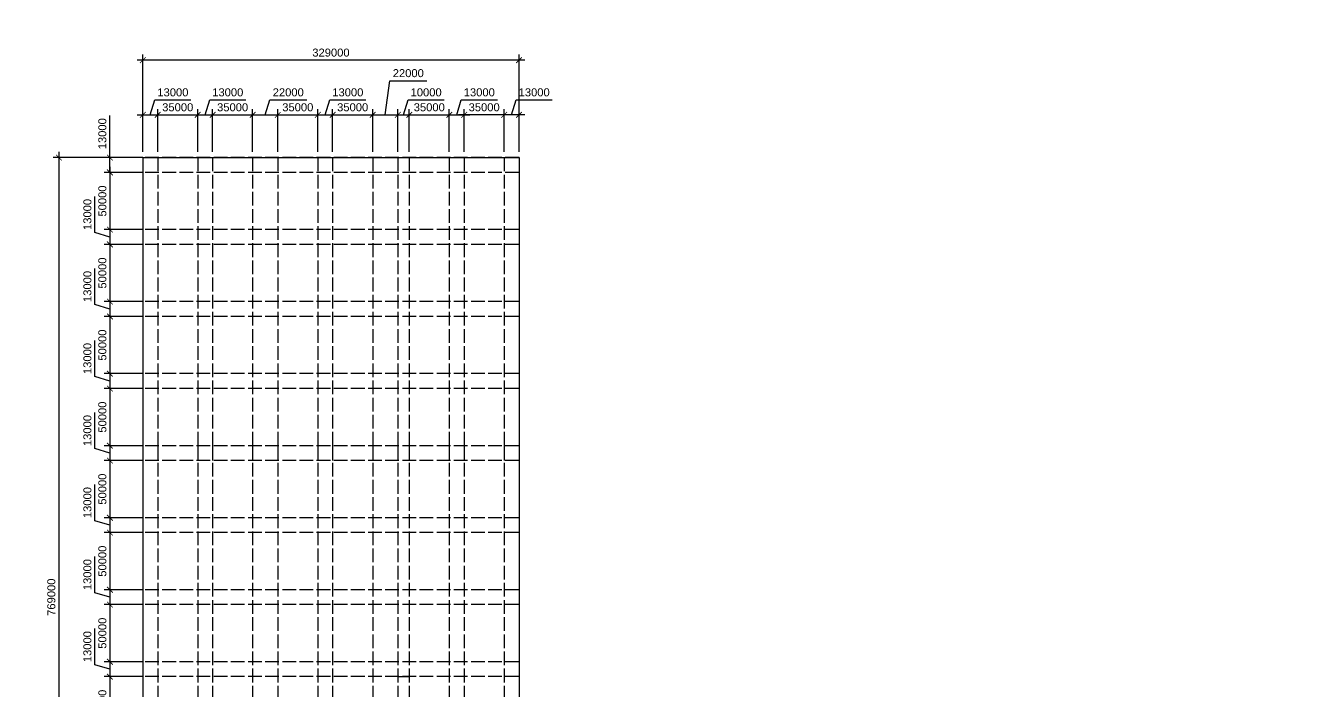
# Model space of a CAD drawing. Header units: millimetres. Extents: x -14568604 to 2614826, y -15966657 to 4339860.
# Drawn here: x -12661522 to -11545496, y 1071884 to 1654322 of the extents above; entities that cross this region are included whole.
import ezdxf

# ---------------------------------------------------------------- set-up
doc = ezdxf.new("R2010")
doc.units = ezdxf.units.MM
doc.linetypes.add('ACAD_ISO02W100', pattern=[15, 12, -3])
doc.layers.add('kóty', color=150, linetype='Continuous')
doc.layers.add('základní mřížka', color=50, linetype='ACAD_ISO02W100')
doc.layers.add('master plan', color=7, linetype='Continuous', lineweight=30)
doc.layers.add('vodní plocha', color=130, linetype='Continuous', lineweight=30)
doc.styles.get("Standard").update_dxf_attribs({"font": 'arial.ttf'})
doc.dimstyles.new('k', dxfattribs={"dimtxt": 7000, "dimasz": 5000, "dimexe": 5000, "dimexo": 5000, "dimgap": 3000, "dimtad": 1, "dimtxsty": 'Standard', "dimblk": 'ARCHTICK', "dimcen": 2.5, "dimdle": 5000, "dimadec": 0, "dimazin": 0, "dimtfac": 1, "dimtmove": 0, "dimatfit": 3, "dimldrblk": 'ARCHTICK', "dimfxl": 1, "dimarcsym": 0})

# ---------------------------------------------------------------- blocks, each defined once
blk = doc.blocks.new('_ArchTick')
at = {"color": 0, "linetype": 'ByBlock', "const_width": 0.15}
blk.add_lwpolyline([(-0.5, -0.5), (0.5, 0.5)], dxfattribs=at)
blk = doc.blocks.new('*D36')
at = {"layer": 'Defpoints', "color": 0, "ltscale": 1000, "transparency": 16777216}
for p in [(-12558878, 1624027), (-12558878, 1538842), (-12229878, 1538842)]:
    blk.add_point(p, dxfattribs=at)
at = {"layer": 'kóty', "color": 0, "lineweight": -2, "ltscale": 1000, "transparency": 16777216}
for p, q in [((-12224878, 1624027), (-12563878, 1624027)), ((-12558878, 1543842), (-12558878, 1629027)), ((-12229878, 1543842), (-12229878, 1629027))]:
    blk.add_line(p, q, dxfattribs=at)
at = {"layer": 'kóty', "color": 0, "lineweight": -2, "ltscale": 1000, "transparency": 16777216, "xscale": 5000, "yscale": 5000, "zscale": 5000, "rotation": 180}
blk.add_blockref('_ArchTick', (-12558878, 1624027), dxfattribs=at)
at = {"layer": 'kóty', "color": 0, "lineweight": -2, "ltscale": 1000, "transparency": 16777216, "xscale": 5000, "yscale": 5000, "zscale": 5000}
blk.add_blockref('_ArchTick', (-12229878, 1624027), dxfattribs=at)
at = {"layer": 'kóty', "color": 0, "ltscale": 1000, "transparency": 16777216, "insert": (-12394378, 1630603), "char_height": 7000, "attachment_point": 5}
blk.add_mtext('329000', dxfattribs=at)
blk = doc.blocks.new('*D37')
at = {"layer": 'Defpoints', "color": 0, "ltscale": 1000, "transparency": 16777216}
for p in [(-12558878, 1538842), (-12632347, 769842), (-12558878, 769842)]:
    blk.add_point(p, dxfattribs=at)
at = {"layer": 'kóty', "color": 0, "lineweight": -2, "ltscale": 1000, "transparency": 16777216}
for p, q in [((-12632347, 1543842), (-12632347, 764842)), ((-12563878, 1538842), (-12637347, 1538842)), ((-12563878, 769842), (-12637347, 769842))]:
    blk.add_line(p, q, dxfattribs=at)
at = {"layer": 'kóty', "color": 0, "lineweight": -2, "ltscale": 1000, "transparency": 16777216, "xscale": 5000, "yscale": 5000, "zscale": 5000}
for p, rotation in [((-12632347, 1538842), 90), ((-12632347, 769842), 270)]:
    blk.add_blockref('_ArchTick', p, dxfattribs=dict(at, rotation=rotation))
at = {"layer": 'kóty', "color": 0, "ltscale": 1000, "transparency": 16777216, "insert": (-12638921, 1154342), "char_height": 7000, "attachment_point": 5, "rotation": 90}
blk.add_mtext('769000', dxfattribs=at)
blk = doc.blocks.new('*D38')
at = {"layer": 'Defpoints', "color": 0, "ltscale": 1000, "transparency": 16777216}
for p in [(-12545878, 1576199), (-12558878, 1538842), (-12545878, 1538842)]:
    blk.add_point(p, dxfattribs=at)
at = {"layer": 'kóty', "color": 0, "lineweight": -2, "ltscale": 1000, "transparency": 16777216}
for p, q in [((-12552378, 1576199), (-12548455, 1589276)), ((-12548455, 1589276), (-12516795, 1589276)), ((-12563878, 1576199), (-12540878, 1576199)), ((-12558878, 1543842), (-12558878, 1581199)), ((-12545878, 1543842), (-12545878, 1581199))]:
    blk.add_line(p, q, dxfattribs=at)
at = {"layer": 'kóty', "color": 0, "lineweight": -2, "ltscale": 1000, "transparency": 16777216, "xscale": 5000, "yscale": 5000, "zscale": 5000, "rotation": 180}
blk.add_blockref('_ArchTick', (-12558878, 1576199), dxfattribs=at)
at = {"layer": 'kóty', "color": 0, "lineweight": -2, "ltscale": 1000, "transparency": 16777216, "xscale": 5000, "yscale": 5000, "zscale": 5000}
blk.add_blockref('_ArchTick', (-12545878, 1576199), dxfattribs=at)
at = {"layer": 'kóty', "color": 0, "ltscale": 1000, "transparency": 16777216, "insert": (-12532625, 1595852), "char_height": 7000, "attachment_point": 5}
blk.add_mtext('13000', dxfattribs=at)
blk = doc.blocks.new('*D39')
at = {"layer": 'Defpoints', "color": 0, "ltscale": 1000, "transparency": 16777216}
for p in [(-12510878, 1576199), (-12545878, 1538842), (-12510878, 1538842)]:
    blk.add_point(p, dxfattribs=at)
at = {"layer": 'kóty', "color": 0, "lineweight": -2, "ltscale": 1000, "transparency": 16777216}
for p, q in [((-12550878, 1576199), (-12505878, 1576199)), ((-12545878, 1543842), (-12545878, 1581199)), ((-12510878, 1543842), (-12510878, 1581199))]:
    blk.add_line(p, q, dxfattribs=at)
at = {"layer": 'kóty', "color": 0, "lineweight": -2, "ltscale": 1000, "transparency": 16777216, "xscale": 5000, "yscale": 5000, "zscale": 5000, "rotation": 180}
blk.add_blockref('_ArchTick', (-12545878, 1576199), dxfattribs=at)
at = {"layer": 'kóty', "color": 0, "lineweight": -2, "ltscale": 1000, "transparency": 16777216, "xscale": 5000, "yscale": 5000, "zscale": 5000}
blk.add_blockref('_ArchTick', (-12510878, 1576199), dxfattribs=at)
at = {"layer": 'kóty', "color": 0, "ltscale": 1000, "transparency": 16777216, "insert": (-12528378, 1582776), "char_height": 7000, "attachment_point": 5}
blk.add_mtext('35000', dxfattribs=at)
blk = doc.blocks.new('*D40')
at = {"layer": 'Defpoints', "color": 0, "ltscale": 1000, "transparency": 16777216}
for p in [(-12497878, 1576199), (-12510878, 1538842), (-12497878, 1538842)]:
    blk.add_point(p, dxfattribs=at)
at = {"layer": 'kóty', "color": 0, "lineweight": -2, "ltscale": 1000, "transparency": 16777216}
for p, q in [((-12504378, 1576199), (-12500455, 1589276)), ((-12500455, 1589276), (-12468795, 1589276)), ((-12515878, 1576199), (-12492878, 1576199)), ((-12510878, 1543842), (-12510878, 1581199)), ((-12497878, 1543842), (-12497878, 1581199))]:
    blk.add_line(p, q, dxfattribs=at)
at = {"layer": 'kóty', "color": 0, "lineweight": -2, "ltscale": 1000, "transparency": 16777216, "xscale": 5000, "yscale": 5000, "zscale": 5000, "rotation": 180}
blk.add_blockref('_ArchTick', (-12510878, 1576199), dxfattribs=at)
at = {"layer": 'kóty', "color": 0, "lineweight": -2, "ltscale": 1000, "transparency": 16777216, "xscale": 5000, "yscale": 5000, "zscale": 5000}
blk.add_blockref('_ArchTick', (-12497878, 1576199), dxfattribs=at)
at = {"layer": 'kóty', "color": 0, "ltscale": 1000, "transparency": 16777216, "insert": (-12484625, 1595852), "char_height": 7000, "attachment_point": 5}
blk.add_mtext('13000', dxfattribs=at)
blk = doc.blocks.new('*D41')
at = {"layer": 'Defpoints', "color": 0, "ltscale": 1000, "transparency": 16777216}
for p in [(-12462878, 1576199), (-12497878, 1538842), (-12462878, 1538842)]:
    blk.add_point(p, dxfattribs=at)
at = {"layer": 'kóty', "color": 0, "lineweight": -2, "ltscale": 1000, "transparency": 16777216}
for p, q in [((-12502878, 1576199), (-12457878, 1576199)), ((-12497878, 1543842), (-12497878, 1581199)), ((-12462878, 1543842), (-12462878, 1581199))]:
    blk.add_line(p, q, dxfattribs=at)
at = {"layer": 'kóty', "color": 0, "lineweight": -2, "ltscale": 1000, "transparency": 16777216, "xscale": 5000, "yscale": 5000, "zscale": 5000, "rotation": 180}
blk.add_blockref('_ArchTick', (-12497878, 1576199), dxfattribs=at)
at = {"layer": 'kóty', "color": 0, "lineweight": -2, "ltscale": 1000, "transparency": 16777216, "xscale": 5000, "yscale": 5000, "zscale": 5000}
blk.add_blockref('_ArchTick', (-12462878, 1576199), dxfattribs=at)
at = {"layer": 'kóty', "color": 0, "ltscale": 1000, "transparency": 16777216, "insert": (-12480378, 1582776), "char_height": 7000, "attachment_point": 5}
blk.add_mtext('35000', dxfattribs=at)
blk = doc.blocks.new('*D42')
at = {"layer": 'Defpoints', "color": 0, "ltscale": 1000, "transparency": 16777216}
for p in [(-12440878, 1576199), (-12462878, 1538842), (-12440878, 1538842)]:
    blk.add_point(p, dxfattribs=at)
at = {"layer": 'kóty', "color": 0, "lineweight": -2, "ltscale": 1000, "transparency": 16777216}
for p, q in [((-12451878, 1576199), (-12447956, 1589273)), ((-12447956, 1589273), (-12415517, 1589273)), ((-12467878, 1576199), (-12435878, 1576199)), ((-12462878, 1543842), (-12462878, 1581199)), ((-12440878, 1543842), (-12440878, 1581199))]:
    blk.add_line(p, q, dxfattribs=at)
at = {"layer": 'kóty', "color": 0, "lineweight": -2, "ltscale": 1000, "transparency": 16777216, "xscale": 5000, "yscale": 5000, "zscale": 5000, "rotation": 180}
blk.add_blockref('_ArchTick', (-12462878, 1576199), dxfattribs=at)
at = {"layer": 'kóty', "color": 0, "lineweight": -2, "ltscale": 1000, "transparency": 16777216, "xscale": 5000, "yscale": 5000, "zscale": 5000}
blk.add_blockref('_ArchTick', (-12440878, 1576199), dxfattribs=at)
at = {"layer": 'kóty', "color": 0, "ltscale": 1000, "transparency": 16777216, "insert": (-12431737, 1595847), "char_height": 7000, "attachment_point": 5}
blk.add_mtext('22000', dxfattribs=at)
blk = doc.blocks.new('*D43')
at = {"layer": 'Defpoints', "color": 0, "ltscale": 1000, "transparency": 16777216}
for p in [(-12405878, 1576199), (-12440878, 1538842), (-12405878, 1538842)]:
    blk.add_point(p, dxfattribs=at)
at = {"layer": 'kóty', "color": 0, "lineweight": -2, "ltscale": 1000, "transparency": 16777216}
for p, q in [((-12445878, 1576199), (-12400878, 1576199)), ((-12440878, 1543842), (-12440878, 1581199)), ((-12405878, 1543842), (-12405878, 1581199))]:
    blk.add_line(p, q, dxfattribs=at)
at = {"layer": 'kóty', "color": 0, "lineweight": -2, "ltscale": 1000, "transparency": 16777216, "xscale": 5000, "yscale": 5000, "zscale": 5000, "rotation": 180}
blk.add_blockref('_ArchTick', (-12440878, 1576199), dxfattribs=at)
at = {"layer": 'kóty', "color": 0, "lineweight": -2, "ltscale": 1000, "transparency": 16777216, "xscale": 5000, "yscale": 5000, "zscale": 5000}
blk.add_blockref('_ArchTick', (-12405878, 1576199), dxfattribs=at)
at = {"layer": 'kóty', "color": 0, "ltscale": 1000, "transparency": 16777216, "insert": (-12423378, 1582776), "char_height": 7000, "attachment_point": 5}
blk.add_mtext('35000', dxfattribs=at)
blk = doc.blocks.new('*D44')
at = {"layer": 'Defpoints', "color": 0, "ltscale": 1000, "transparency": 16777216}
for p in [(-12392878, 1576199), (-12405878, 1538842), (-12392878, 1538842)]:
    blk.add_point(p, dxfattribs=at)
at = {"layer": 'kóty', "color": 0, "lineweight": -2, "ltscale": 1000, "transparency": 16777216}
for p, q in [((-12399378, 1576199), (-12395455, 1589276)), ((-12395455, 1589276), (-12363795, 1589276)), ((-12410878, 1576199), (-12387878, 1576199)), ((-12405878, 1543842), (-12405878, 1581199)), ((-12392878, 1543842), (-12392878, 1581199))]:
    blk.add_line(p, q, dxfattribs=at)
at = {"layer": 'kóty', "color": 0, "lineweight": -2, "ltscale": 1000, "transparency": 16777216, "xscale": 5000, "yscale": 5000, "zscale": 5000, "rotation": 180}
blk.add_blockref('_ArchTick', (-12405878, 1576199), dxfattribs=at)
at = {"layer": 'kóty', "color": 0, "lineweight": -2, "ltscale": 1000, "transparency": 16777216, "xscale": 5000, "yscale": 5000, "zscale": 5000}
blk.add_blockref('_ArchTick', (-12392878, 1576199), dxfattribs=at)
at = {"layer": 'kóty', "color": 0, "ltscale": 1000, "transparency": 16777216, "insert": (-12379625, 1595852), "char_height": 7000, "attachment_point": 5}
blk.add_mtext('13000', dxfattribs=at)
blk = doc.blocks.new('*D45')
at = {"layer": 'Defpoints', "color": 0, "ltscale": 1000, "transparency": 16777216}
for p in [(-12357878, 1576199), (-12392878, 1538842), (-12357878, 1538842)]:
    blk.add_point(p, dxfattribs=at)
at = {"layer": 'kóty', "color": 0, "lineweight": -2, "ltscale": 1000, "transparency": 16777216}
for p, q in [((-12397878, 1576199), (-12352878, 1576199)), ((-12392878, 1543842), (-12392878, 1581199)), ((-12357878, 1543842), (-12357878, 1581199))]:
    blk.add_line(p, q, dxfattribs=at)
at = {"layer": 'kóty', "color": 0, "lineweight": -2, "ltscale": 1000, "transparency": 16777216, "xscale": 5000, "yscale": 5000, "zscale": 5000, "rotation": 180}
blk.add_blockref('_ArchTick', (-12392878, 1576199), dxfattribs=at)
at = {"layer": 'kóty', "color": 0, "lineweight": -2, "ltscale": 1000, "transparency": 16777216, "xscale": 5000, "yscale": 5000, "zscale": 5000}
blk.add_blockref('_ArchTick', (-12357878, 1576199), dxfattribs=at)
at = {"layer": 'kóty', "color": 0, "ltscale": 1000, "transparency": 16777216, "insert": (-12375378, 1582776), "char_height": 7000, "attachment_point": 5}
blk.add_mtext('35000', dxfattribs=at)
blk = doc.blocks.new('*D46')
at = {"layer": 'Defpoints', "color": 0, "ltscale": 1000, "transparency": 16777216}
for p in [(-12335878, 1576199), (-12357878, 1538842), (-12335878, 1538842)]:
    blk.add_point(p, dxfattribs=at)
at = {"layer": 'kóty', "color": 0, "lineweight": -2, "ltscale": 1000, "transparency": 16777216}
for p, q in [((-12346878, 1576199), (-12342956, 1606052)), ((-12342956, 1606052), (-12310517, 1606052)), ((-12362878, 1576199), (-12330878, 1576199)), ((-12357878, 1543842), (-12357878, 1581199)), ((-12335878, 1543842), (-12335878, 1581199))]:
    blk.add_line(p, q, dxfattribs=at)
at = {"layer": 'kóty', "color": 0, "lineweight": -2, "ltscale": 1000, "transparency": 16777216, "xscale": 5000, "yscale": 5000, "zscale": 5000, "rotation": 180}
blk.add_blockref('_ArchTick', (-12357878, 1576199), dxfattribs=at)
at = {"layer": 'kóty', "color": 0, "lineweight": -2, "ltscale": 1000, "transparency": 16777216, "xscale": 5000, "yscale": 5000, "zscale": 5000}
blk.add_blockref('_ArchTick', (-12335878, 1576199), dxfattribs=at)
at = {"layer": 'kóty', "color": 0, "ltscale": 1000, "transparency": 16777216, "insert": (-12326737, 1612626), "char_height": 7000, "attachment_point": 5}
blk.add_mtext('22000', dxfattribs=at)
blk = doc.blocks.new('*D47')
at = {"layer": 'Defpoints', "color": 0, "ltscale": 1000, "transparency": 16777216}
for p in [(-12325878, 1576199), (-12335878, 1538842), (-12325878, 1538842)]:
    blk.add_point(p, dxfattribs=at)
at = {"layer": 'kóty', "color": 0, "lineweight": -2, "ltscale": 1000, "transparency": 16777216}
for p, q in [((-12330878, 1576199), (-12326956, 1589273)), ((-12326956, 1589273), (-12295296, 1589273)), ((-12340878, 1576199), (-12320878, 1576199)), ((-12335878, 1543842), (-12335878, 1581199)), ((-12325878, 1543842), (-12325878, 1581199))]:
    blk.add_line(p, q, dxfattribs=at)
at = {"layer": 'kóty', "color": 0, "lineweight": -2, "ltscale": 1000, "transparency": 16777216, "xscale": 5000, "yscale": 5000, "zscale": 5000, "rotation": 180}
blk.add_blockref('_ArchTick', (-12335878, 1576199), dxfattribs=at)
at = {"layer": 'kóty', "color": 0, "lineweight": -2, "ltscale": 1000, "transparency": 16777216, "xscale": 5000, "yscale": 5000, "zscale": 5000}
blk.add_blockref('_ArchTick', (-12325878, 1576199), dxfattribs=at)
at = {"layer": 'kóty', "color": 0, "ltscale": 1000, "transparency": 16777216, "insert": (-12311126, 1595847), "char_height": 7000, "attachment_point": 5}
blk.add_mtext('10000', dxfattribs=at)
blk = doc.blocks.new('*D48')
at = {"layer": 'Defpoints', "color": 0, "ltscale": 1000, "transparency": 16777216}
for p in [(-12290878, 1576199), (-12325878, 1538842), (-12290878, 1538842)]:
    blk.add_point(p, dxfattribs=at)
at = {"layer": 'kóty', "color": 0, "lineweight": -2, "ltscale": 1000, "transparency": 16777216}
for p, q in [((-12330878, 1576199), (-12285878, 1576199)), ((-12325878, 1543842), (-12325878, 1581199)), ((-12290878, 1543842), (-12290878, 1581199))]:
    blk.add_line(p, q, dxfattribs=at)
at = {"layer": 'kóty', "color": 0, "lineweight": -2, "ltscale": 1000, "transparency": 16777216, "xscale": 5000, "yscale": 5000, "zscale": 5000, "rotation": 180}
blk.add_blockref('_ArchTick', (-12325878, 1576199), dxfattribs=at)
at = {"layer": 'kóty', "color": 0, "lineweight": -2, "ltscale": 1000, "transparency": 16777216, "xscale": 5000, "yscale": 5000, "zscale": 5000}
blk.add_blockref('_ArchTick', (-12290878, 1576199), dxfattribs=at)
at = {"layer": 'kóty', "color": 0, "ltscale": 1000, "transparency": 16777216, "insert": (-12308378, 1582776), "char_height": 7000, "attachment_point": 5}
blk.add_mtext('35000', dxfattribs=at)
blk = doc.blocks.new('*D49')
at = {"layer": 'Defpoints', "color": 0, "ltscale": 1000, "transparency": 16777216}
for p in [(-12277878, 1576199), (-12290878, 1538842), (-12277878, 1538842)]:
    blk.add_point(p, dxfattribs=at)
at = {"layer": 'kóty', "color": 0, "lineweight": -2, "ltscale": 1000, "transparency": 16777216}
for p, q in [((-12284378, 1576199), (-12280455, 1589276)), ((-12280455, 1589276), (-12248795, 1589276)), ((-12295878, 1576199), (-12272878, 1576199)), ((-12290878, 1543842), (-12290878, 1581199)), ((-12277878, 1543842), (-12277878, 1581199))]:
    blk.add_line(p, q, dxfattribs=at)
at = {"layer": 'kóty', "color": 0, "lineweight": -2, "ltscale": 1000, "transparency": 16777216, "xscale": 5000, "yscale": 5000, "zscale": 5000, "rotation": 180}
blk.add_blockref('_ArchTick', (-12290878, 1576199), dxfattribs=at)
at = {"layer": 'kóty', "color": 0, "lineweight": -2, "ltscale": 1000, "transparency": 16777216, "xscale": 5000, "yscale": 5000, "zscale": 5000}
blk.add_blockref('_ArchTick', (-12277878, 1576199), dxfattribs=at)
at = {"layer": 'kóty', "color": 0, "ltscale": 1000, "transparency": 16777216, "insert": (-12264625, 1595852), "char_height": 7000, "attachment_point": 5}
blk.add_mtext('13000', dxfattribs=at)
blk = doc.blocks.new('*D50')
at = {"layer": 'Defpoints', "color": 0, "ltscale": 1000, "transparency": 16777216}
for p in [(-12242878, 1576199), (-12242878, 1538842), (-12229878, 1538842)]:
    blk.add_point(p, dxfattribs=at)
at = {"layer": 'kóty', "color": 0, "lineweight": -2, "ltscale": 1000, "transparency": 16777216}
for p, q in [((-12236378, 1576199), (-12232455, 1589276)), ((-12232455, 1589276), (-12200795, 1589276)), ((-12224878, 1576199), (-12247878, 1576199)), ((-12242878, 1543842), (-12242878, 1581199)), ((-12229878, 1543842), (-12229878, 1581199))]:
    blk.add_line(p, q, dxfattribs=at)
at = {"layer": 'kóty', "color": 0, "lineweight": -2, "ltscale": 1000, "transparency": 16777216, "xscale": 5000, "yscale": 5000, "zscale": 5000, "rotation": 180}
blk.add_blockref('_ArchTick', (-12242878, 1576199), dxfattribs=at)
at = {"layer": 'kóty', "color": 0, "lineweight": -2, "ltscale": 1000, "transparency": 16777216, "xscale": 5000, "yscale": 5000, "zscale": 5000}
blk.add_blockref('_ArchTick', (-12229878, 1576199), dxfattribs=at)
at = {"layer": 'kóty', "color": 0, "ltscale": 1000, "transparency": 16777216, "insert": (-12216625, 1595852), "char_height": 7000, "attachment_point": 5}
blk.add_mtext('13000', dxfattribs=at)
blk = doc.blocks.new('*D51')
at = {"layer": 'Defpoints', "color": 0, "ltscale": 1000, "transparency": 16777216}
for p in [(-12277878, 1576199), (-12277878, 1538842), (-12242878, 1538842)]:
    blk.add_point(p, dxfattribs=at)
at = {"layer": 'kóty', "color": 0, "lineweight": -2, "ltscale": 1000, "transparency": 16777216}
for p, q in [((-12237878, 1576199), (-12282878, 1576199)), ((-12277878, 1543842), (-12277878, 1581199)), ((-12242878, 1543842), (-12242878, 1581199))]:
    blk.add_line(p, q, dxfattribs=at)
at = {"layer": 'kóty', "color": 0, "lineweight": -2, "ltscale": 1000, "transparency": 16777216, "xscale": 5000, "yscale": 5000, "zscale": 5000, "rotation": 180}
blk.add_blockref('_ArchTick', (-12277878, 1576199), dxfattribs=at)
at = {"layer": 'kóty', "color": 0, "lineweight": -2, "ltscale": 1000, "transparency": 16777216, "xscale": 5000, "yscale": 5000, "zscale": 5000}
blk.add_blockref('_ArchTick', (-12242878, 1576199), dxfattribs=at)
at = {"layer": 'kóty', "color": 0, "ltscale": 1000, "transparency": 16777216, "insert": (-12260378, 1582776), "char_height": 7000, "attachment_point": 5}
blk.add_mtext('35000', dxfattribs=at)
blk = doc.blocks.new('*D52')
at = {"layer": 'Defpoints', "color": 0, "ltscale": 1000, "transparency": 16777216}
for p in [(-12553878, 1538842), (-12587715, 1525842), (-12553878, 1525842)]:
    blk.add_point(p, dxfattribs=at)
at = {"layer": 'kóty', "color": 0, "lineweight": -2, "ltscale": 1000, "transparency": 16777216}
for p, q in [((-12587715, 1538842), (-12587715, 1575502)), ((-12587715, 1525842), (-12587715, 1543842)), ((-12558878, 1538842), (-12592715, 1538842)), ((-12558878, 1525842), (-12592715, 1525842))]:
    blk.add_line(p, q, dxfattribs=at)
at = {"layer": 'kóty', "color": 0, "lineweight": -2, "ltscale": 1000, "transparency": 16777216, "xscale": 5000, "yscale": 5000, "zscale": 5000}
for p, rotation in [((-12587715, 1538842), 90), ((-12587715, 1525842), 270)]:
    blk.add_blockref('_ArchTick', p, dxfattribs=dict(at, rotation=rotation))
at = {"layer": 'kóty', "color": 0, "ltscale": 1000, "transparency": 16777216, "insert": (-12594292, 1559672), "char_height": 7000, "attachment_point": 5, "rotation": 90}
blk.add_mtext('13000', dxfattribs=at)
blk = doc.blocks.new('*D53')
at = {"layer": 'Defpoints', "color": 0, "ltscale": 1000, "transparency": 16777216}
for p in [(-12553878, 1525842), (-12587715, 1475842), (-12553878, 1475842)]:
    blk.add_point(p, dxfattribs=at)
at = {"layer": 'kóty', "color": 0, "lineweight": -2, "ltscale": 1000, "transparency": 16777216}
for p, q in [((-12587715, 1530842), (-12587715, 1470842)), ((-12558878, 1525842), (-12592715, 1525842)), ((-12558878, 1475842), (-12592715, 1475842))]:
    blk.add_line(p, q, dxfattribs=at)
at = {"layer": 'kóty', "color": 0, "lineweight": -2, "ltscale": 1000, "transparency": 16777216, "xscale": 5000, "yscale": 5000, "zscale": 5000}
for p, rotation in [((-12587715, 1525842), 90), ((-12587715, 1475842), 270)]:
    blk.add_blockref('_ArchTick', p, dxfattribs=dict(at, rotation=rotation))
at = {"layer": 'kóty', "color": 0, "ltscale": 1000, "transparency": 16777216, "insert": (-12594289, 1500842), "char_height": 7000, "attachment_point": 5, "rotation": 90}
blk.add_mtext('50000', dxfattribs=at)
blk = doc.blocks.new('*D54')
at = {"layer": 'Defpoints', "color": 0, "ltscale": 1000, "transparency": 16777216}
for p in [(-12553878, 1475842), (-12587715, 1462842), (-12553878, 1462842)]:
    blk.add_point(p, dxfattribs=at)
at = {"layer": 'kóty', "color": 0, "lineweight": -2, "ltscale": 1000, "transparency": 16777216}
for p, q in [((-12600792, 1473265), (-12600792, 1504925)), ((-12587715, 1469342), (-12600792, 1473265)), ((-12558878, 1475842), (-12592715, 1475842)), ((-12587715, 1480842), (-12587715, 1457842)), ((-12558878, 1462842), (-12592715, 1462842))]:
    blk.add_line(p, q, dxfattribs=at)
at = {"layer": 'kóty', "color": 0, "lineweight": -2, "ltscale": 1000, "transparency": 16777216, "xscale": 5000, "yscale": 5000, "zscale": 5000}
for p, rotation in [((-12587715, 1475842), 90), ((-12587715, 1462842), 270)]:
    blk.add_blockref('_ArchTick', p, dxfattribs=dict(at, rotation=rotation))
at = {"layer": 'kóty', "color": 0, "ltscale": 1000, "transparency": 16777216, "insert": (-12607368, 1489095), "char_height": 7000, "attachment_point": 5, "rotation": 90}
blk.add_mtext('13000', dxfattribs=at)
blk = doc.blocks.new('*D55')
at = {"layer": 'Defpoints', "color": 0, "ltscale": 1000, "transparency": 16777216}
for p in [(-12553878, 1462842), (-12587715, 1412842), (-12553878, 1412842)]:
    blk.add_point(p, dxfattribs=at)
at = {"layer": 'kóty', "color": 0, "lineweight": -2, "ltscale": 1000, "transparency": 16777216}
for p, q in [((-12558878, 1462842), (-12592715, 1462842)), ((-12587715, 1467842), (-12587715, 1407842)), ((-12558878, 1412842), (-12592715, 1412842))]:
    blk.add_line(p, q, dxfattribs=at)
at = {"layer": 'kóty', "color": 0, "lineweight": -2, "ltscale": 1000, "transparency": 16777216, "xscale": 5000, "yscale": 5000, "zscale": 5000}
for p, rotation in [((-12587715, 1462842), 90), ((-12587715, 1412842), 270)]:
    blk.add_blockref('_ArchTick', p, dxfattribs=dict(at, rotation=rotation))
at = {"layer": 'kóty', "color": 0, "ltscale": 1000, "transparency": 16777216, "insert": (-12594289, 1437842), "char_height": 7000, "attachment_point": 5, "rotation": 90}
blk.add_mtext('50000', dxfattribs=at)
blk = doc.blocks.new('*D56')
at = {"layer": 'Defpoints', "color": 0, "ltscale": 1000, "transparency": 16777216}
for p in [(-12553878, 1412842), (-12587715, 1399842), (-12553878, 1399842)]:
    blk.add_point(p, dxfattribs=at)
at = {"layer": 'kóty', "color": 0, "lineweight": -2, "ltscale": 1000, "transparency": 16777216}
for p, q in [((-12600792, 1410265), (-12600792, 1441925)), ((-12587715, 1417842), (-12587715, 1394842)), ((-12587715, 1406342), (-12600792, 1410265)), ((-12558878, 1412842), (-12592715, 1412842)), ((-12558878, 1399842), (-12592715, 1399842))]:
    blk.add_line(p, q, dxfattribs=at)
at = {"layer": 'kóty', "color": 0, "lineweight": -2, "ltscale": 1000, "transparency": 16777216, "xscale": 5000, "yscale": 5000, "zscale": 5000}
for p, rotation in [((-12587715, 1412842), 90), ((-12587715, 1399842), 270)]:
    blk.add_blockref('_ArchTick', p, dxfattribs=dict(at, rotation=rotation))
at = {"layer": 'kóty', "color": 0, "ltscale": 1000, "transparency": 16777216, "insert": (-12607368, 1426095), "char_height": 7000, "attachment_point": 5, "rotation": 90}
blk.add_mtext('13000', dxfattribs=at)
blk = doc.blocks.new('*D57')
at = {"layer": 'Defpoints', "color": 0, "ltscale": 1000, "transparency": 16777216}
for p in [(-12553878, 1399842), (-12587715, 1349842), (-12553878, 1349842)]:
    blk.add_point(p, dxfattribs=at)
at = {"layer": 'kóty', "color": 0, "lineweight": -2, "ltscale": 1000, "transparency": 16777216}
for p, q in [((-12558878, 1399842), (-12592715, 1399842)), ((-12587715, 1404842), (-12587715, 1344842)), ((-12558878, 1349842), (-12592715, 1349842))]:
    blk.add_line(p, q, dxfattribs=at)
at = {"layer": 'kóty', "color": 0, "lineweight": -2, "ltscale": 1000, "transparency": 16777216, "xscale": 5000, "yscale": 5000, "zscale": 5000}
for p, rotation in [((-12587715, 1399842), 90), ((-12587715, 1349842), 270)]:
    blk.add_blockref('_ArchTick', p, dxfattribs=dict(at, rotation=rotation))
at = {"layer": 'kóty', "color": 0, "ltscale": 1000, "transparency": 16777216, "insert": (-12594289, 1374842), "char_height": 7000, "attachment_point": 5, "rotation": 90}
blk.add_mtext('50000', dxfattribs=at)
blk = doc.blocks.new('*D58')
at = {"layer": 'Defpoints', "color": 0, "ltscale": 1000, "transparency": 16777216}
for p in [(-12553878, 1349842), (-12587715, 1336842), (-12553878, 1336842)]:
    blk.add_point(p, dxfattribs=at)
at = {"layer": 'kóty', "color": 0, "lineweight": -2, "ltscale": 1000, "transparency": 16777216}
for p, q in [((-12600792, 1347265), (-12600792, 1378925)), ((-12587715, 1354842), (-12587715, 1331842)), ((-12587715, 1343342), (-12600792, 1347265)), ((-12558878, 1349842), (-12592715, 1349842)), ((-12558878, 1336842), (-12592715, 1336842))]:
    blk.add_line(p, q, dxfattribs=at)
at = {"layer": 'kóty', "color": 0, "lineweight": -2, "ltscale": 1000, "transparency": 16777216, "xscale": 5000, "yscale": 5000, "zscale": 5000}
for p, rotation in [((-12587715, 1349842), 90), ((-12587715, 1336842), 270)]:
    blk.add_blockref('_ArchTick', p, dxfattribs=dict(at, rotation=rotation))
at = {"layer": 'kóty', "color": 0, "ltscale": 1000, "transparency": 16777216, "insert": (-12607368, 1363095), "char_height": 7000, "attachment_point": 5, "rotation": 90}
blk.add_mtext('13000', dxfattribs=at)
blk = doc.blocks.new('*D59')
at = {"layer": 'Defpoints', "color": 0, "ltscale": 1000, "transparency": 16777216}
for p in [(-12553878, 1336842), (-12587715, 1286842), (-12553878, 1286842)]:
    blk.add_point(p, dxfattribs=at)
at = {"layer": 'kóty', "color": 0, "lineweight": -2, "ltscale": 1000, "transparency": 16777216}
for p, q in [((-12587715, 1341842), (-12587715, 1281842)), ((-12558878, 1336842), (-12592715, 1336842)), ((-12558878, 1286842), (-12592715, 1286842))]:
    blk.add_line(p, q, dxfattribs=at)
at = {"layer": 'kóty', "color": 0, "lineweight": -2, "ltscale": 1000, "transparency": 16777216, "xscale": 5000, "yscale": 5000, "zscale": 5000}
for p, rotation in [((-12587715, 1336842), 90), ((-12587715, 1286842), 270)]:
    blk.add_blockref('_ArchTick', p, dxfattribs=dict(at, rotation=rotation))
at = {"layer": 'kóty', "color": 0, "ltscale": 1000, "transparency": 16777216, "insert": (-12594289, 1311842), "char_height": 7000, "attachment_point": 5, "rotation": 90}
blk.add_mtext('50000', dxfattribs=at)
blk = doc.blocks.new('*D60')
at = {"layer": 'Defpoints', "color": 0, "ltscale": 1000, "transparency": 16777216}
for p in [(-12553878, 1286842), (-12587715, 1273842), (-12553878, 1273842)]:
    blk.add_point(p, dxfattribs=at)
at = {"layer": 'kóty', "color": 0, "lineweight": -2, "ltscale": 1000, "transparency": 16777216}
for p, q in [((-12600792, 1284265), (-12600792, 1315925)), ((-12587715, 1280342), (-12600792, 1284265)), ((-12558878, 1286842), (-12592715, 1286842)), ((-12587715, 1291842), (-12587715, 1268842)), ((-12558878, 1273842), (-12592715, 1273842))]:
    blk.add_line(p, q, dxfattribs=at)
at = {"layer": 'kóty', "color": 0, "lineweight": -2, "ltscale": 1000, "transparency": 16777216, "xscale": 5000, "yscale": 5000, "zscale": 5000}
for p, rotation in [((-12587715, 1286842), 90), ((-12587715, 1273842), 270)]:
    blk.add_blockref('_ArchTick', p, dxfattribs=dict(at, rotation=rotation))
at = {"layer": 'kóty', "color": 0, "ltscale": 1000, "transparency": 16777216, "insert": (-12607368, 1300095), "char_height": 7000, "attachment_point": 5, "rotation": 90}
blk.add_mtext('13000', dxfattribs=at)
blk = doc.blocks.new('*D61')
at = {"layer": 'Defpoints', "color": 0, "ltscale": 1000, "transparency": 16777216}
for p in [(-12553878, 1273842), (-12587715, 1223842), (-12553878, 1223842)]:
    blk.add_point(p, dxfattribs=at)
at = {"layer": 'kóty', "color": 0, "lineweight": -2, "ltscale": 1000, "transparency": 16777216}
for p, q in [((-12558878, 1273842), (-12592715, 1273842)), ((-12587715, 1278842), (-12587715, 1218842)), ((-12558878, 1223842), (-12592715, 1223842))]:
    blk.add_line(p, q, dxfattribs=at)
at = {"layer": 'kóty', "color": 0, "lineweight": -2, "ltscale": 1000, "transparency": 16777216, "xscale": 5000, "yscale": 5000, "zscale": 5000}
for p, rotation in [((-12587715, 1273842), 90), ((-12587715, 1223842), 270)]:
    blk.add_blockref('_ArchTick', p, dxfattribs=dict(at, rotation=rotation))
at = {"layer": 'kóty', "color": 0, "ltscale": 1000, "transparency": 16777216, "insert": (-12594289, 1248842), "char_height": 7000, "attachment_point": 5, "rotation": 90}
blk.add_mtext('50000', dxfattribs=at)
blk = doc.blocks.new('*D62')
at = {"layer": 'Defpoints', "color": 0, "ltscale": 1000, "transparency": 16777216}
for p in [(-12553878, 1223842), (-12587715, 1210842), (-12553878, 1210842)]:
    blk.add_point(p, dxfattribs=at)
at = {"layer": 'kóty', "color": 0, "lineweight": -2, "ltscale": 1000, "transparency": 16777216}
for p, q in [((-12600792, 1221265), (-12600792, 1252925)), ((-12587715, 1228842), (-12587715, 1205842)), ((-12587715, 1217342), (-12600792, 1221265)), ((-12558878, 1223842), (-12592715, 1223842)), ((-12558878, 1210842), (-12592715, 1210842))]:
    blk.add_line(p, q, dxfattribs=at)
at = {"layer": 'kóty', "color": 0, "lineweight": -2, "ltscale": 1000, "transparency": 16777216, "xscale": 5000, "yscale": 5000, "zscale": 5000}
for p, rotation in [((-12587715, 1223842), 90), ((-12587715, 1210842), 270)]:
    blk.add_blockref('_ArchTick', p, dxfattribs=dict(at, rotation=rotation))
at = {"layer": 'kóty', "color": 0, "ltscale": 1000, "transparency": 16777216, "insert": (-12607368, 1237095), "char_height": 7000, "attachment_point": 5, "rotation": 90}
blk.add_mtext('13000', dxfattribs=at)
blk = doc.blocks.new('*D63')
at = {"layer": 'Defpoints', "color": 0, "ltscale": 1000, "transparency": 16777216}
for p in [(-12553878, 1210842), (-12587715, 1160842), (-12553878, 1160842)]:
    blk.add_point(p, dxfattribs=at)
at = {"layer": 'kóty', "color": 0, "lineweight": -2, "ltscale": 1000, "transparency": 16777216}
for p, q in [((-12558878, 1210842), (-12592715, 1210842)), ((-12587715, 1215842), (-12587715, 1155842)), ((-12558878, 1160842), (-12592715, 1160842))]:
    blk.add_line(p, q, dxfattribs=at)
at = {"layer": 'kóty', "color": 0, "lineweight": -2, "ltscale": 1000, "transparency": 16777216, "xscale": 5000, "yscale": 5000, "zscale": 5000}
for p, rotation in [((-12587715, 1210842), 90), ((-12587715, 1160842), 270)]:
    blk.add_blockref('_ArchTick', p, dxfattribs=dict(at, rotation=rotation))
at = {"layer": 'kóty', "color": 0, "ltscale": 1000, "transparency": 16777216, "insert": (-12594289, 1185842), "char_height": 7000, "attachment_point": 5, "rotation": 90}
blk.add_mtext('50000', dxfattribs=at)
blk = doc.blocks.new('*D64')
at = {"layer": 'Defpoints', "color": 0, "ltscale": 1000, "transparency": 16777216}
for p in [(-12553878, 1160842), (-12587715, 1147842), (-12553878, 1147842)]:
    blk.add_point(p, dxfattribs=at)
at = {"layer": 'kóty', "color": 0, "lineweight": -2, "ltscale": 1000, "transparency": 16777216}
for p, q in [((-12600792, 1158265), (-12600792, 1189925)), ((-12558878, 1160842), (-12592715, 1160842)), ((-12587715, 1165842), (-12587715, 1142842)), ((-12587715, 1154342), (-12600792, 1158265)), ((-12558878, 1147842), (-12592715, 1147842))]:
    blk.add_line(p, q, dxfattribs=at)
at = {"layer": 'kóty', "color": 0, "lineweight": -2, "ltscale": 1000, "transparency": 16777216, "xscale": 5000, "yscale": 5000, "zscale": 5000}
for p, rotation in [((-12587715, 1160842), 90), ((-12587715, 1147842), 270)]:
    blk.add_blockref('_ArchTick', p, dxfattribs=dict(at, rotation=rotation))
at = {"layer": 'kóty', "color": 0, "ltscale": 1000, "transparency": 16777216, "insert": (-12607368, 1174095), "char_height": 7000, "attachment_point": 5, "rotation": 90}
blk.add_mtext('13000', dxfattribs=at)
blk = doc.blocks.new('*D65')
at = {"layer": 'Defpoints', "color": 0, "ltscale": 1000, "transparency": 16777216}
for p in [(-12553878, 1147842), (-12587715, 1097842), (-12553878, 1097842)]:
    blk.add_point(p, dxfattribs=at)
at = {"layer": 'kóty', "color": 0, "lineweight": -2, "ltscale": 1000, "transparency": 16777216}
for p, q in [((-12587715, 1152842), (-12587715, 1092842)), ((-12558878, 1147842), (-12592715, 1147842)), ((-12558878, 1097842), (-12592715, 1097842))]:
    blk.add_line(p, q, dxfattribs=at)
at = {"layer": 'kóty', "color": 0, "lineweight": -2, "ltscale": 1000, "transparency": 16777216, "xscale": 5000, "yscale": 5000, "zscale": 5000}
for p, rotation in [((-12587715, 1147842), 90), ((-12587715, 1097842), 270)]:
    blk.add_blockref('_ArchTick', p, dxfattribs=dict(at, rotation=rotation))
at = {"layer": 'kóty', "color": 0, "ltscale": 1000, "transparency": 16777216, "insert": (-12594289, 1122842), "char_height": 7000, "attachment_point": 5, "rotation": 90}
blk.add_mtext('50000', dxfattribs=at)
blk = doc.blocks.new('*D66')
at = {"layer": 'Defpoints', "color": 0, "ltscale": 1000, "transparency": 16777216}
for p in [(-12553878, 1097842), (-12587715, 1084842), (-12553878, 1084842)]:
    blk.add_point(p, dxfattribs=at)
at = {"layer": 'kóty', "color": 0, "lineweight": -2, "ltscale": 1000, "transparency": 16777216}
for p, q in [((-12600792, 1095265), (-12600792, 1126925)), ((-12587715, 1091342), (-12600792, 1095265)), ((-12558878, 1097842), (-12592715, 1097842)), ((-12587715, 1102842), (-12587715, 1079842)), ((-12558878, 1084842), (-12592715, 1084842))]:
    blk.add_line(p, q, dxfattribs=at)
at = {"layer": 'kóty', "color": 0, "lineweight": -2, "ltscale": 1000, "transparency": 16777216, "xscale": 5000, "yscale": 5000, "zscale": 5000}
for p, rotation in [((-12587715, 1097842), 90), ((-12587715, 1084842), 270)]:
    blk.add_blockref('_ArchTick', p, dxfattribs=dict(at, rotation=rotation))
at = {"layer": 'kóty', "color": 0, "ltscale": 1000, "transparency": 16777216, "insert": (-12607368, 1111095), "char_height": 7000, "attachment_point": 5, "rotation": 90}
blk.add_mtext('13000', dxfattribs=at)
blk = doc.blocks.new('*D67')
at = {"layer": 'Defpoints', "color": 0, "ltscale": 1000, "transparency": 16777216}
for p in [(-12553878, 1084842), (-12587715, 1034842), (-12553878, 1034842)]:
    blk.add_point(p, dxfattribs=at)
at = {"layer": 'kóty', "color": 0, "lineweight": -2, "ltscale": 1000, "transparency": 16777216}
for p, q in [((-12558878, 1084842), (-12592715, 1084842)), ((-12587715, 1089842), (-12587715, 1029842)), ((-12558878, 1034842), (-12592715, 1034842))]:
    blk.add_line(p, q, dxfattribs=at)
at = {"layer": 'kóty', "color": 0, "lineweight": -2, "ltscale": 1000, "transparency": 16777216, "xscale": 5000, "yscale": 5000, "zscale": 5000}
for p, rotation in [((-12587715, 1084842), 90), ((-12587715, 1034842), 270)]:
    blk.add_blockref('_ArchTick', p, dxfattribs=dict(at, rotation=rotation))
at = {"layer": 'kóty', "color": 0, "ltscale": 1000, "transparency": 16777216, "insert": (-12594289, 1059842), "char_height": 7000, "attachment_point": 5, "rotation": 90}
blk.add_mtext('50000', dxfattribs=at)

msp = doc.modelspace()

# ---------------------------------------------------------------- linework, layer by layer
at = {"layer": 'master plan', "ltscale": 1000}
for points in [[(-12558878.225, 1538841.963), (-12229878.225, 1538841.963), (-12229878.225, 769841.963)], [(-12558878.225, 1538841.963), (-12558878.225, 769841.963)]]:
    msp.add_lwpolyline(points, dxfattribs=at)
at = {"layer": 'vodní plocha', "ltscale": 1000}
msp.add_lwpolyline([(-12335878.225, 1084841.963), (-12325878.225, 1084841.963)], dxfattribs=at)
at = {"layer": 'základní mřížka', "ltscale": 1000}
for points in [[(-12229878.225, 1538841.963), (-12558878.225, 1538841.963)], [(-12558878.225, 1538841.963), (-12558878.225, 1273841.963)], [(-12558878.225, 1538841.963), (-12558878.225, 769841.963)], [(-12545878.225, 1538841.963), (-12545878.225, 1273841.963)], [(-12510878.225, 1538841.963), (-12510878.225, 1273841.963)], [(-12497878.225, 1538841.963), (-12497878.225, 1273841.963)], [(-12462878.225, 1538841.963), (-12462878.225, 1273841.963)], [(-12440878.225, 1538841.963), (-12440878.225, 1273841.963)], [(-12405878.225, 1538841.963), (-12405878.225, 1273841.963)], [(-12392878.225, 1538841.963), (-12392878.225, 1273841.963)], [(-12357878.225, 1538841.963), (-12357878.225, 1273841.963)], [(-12335878.225, 1538841.963), (-12335878.225, 1273841.963)], [(-12325878.225, 1538841.963), (-12325878.225, 1273841.963)], [(-12290878.225, 1538841.963), (-12290878.225, 1273841.963)], [(-12290878.225, 1538841.963), (-12290878.225, 1273841.963)], [(-12277878.225, 1538841.963), (-12277878.225, 1273841.963)], [(-12242878.225, 1538841.963), (-12242878.225, 1273841.963)], [(-12229878.225, 1538841.963), (-12229878.225, 1273841.963)], [(-12229878.225, 1538841.963), (-12229878.225, 769841.963)], [(-12229878.225, 1525841.963), (-12558878.225, 1525841.963)], [(-12229878.225, 1475841.963), (-12558878.225, 1475841.963)], [(-12229878.225, 1462841.963), (-12558878.225, 1462841.963)], [(-12229878.225, 1412841.963), (-12558878.225, 1412841.963)], [(-12229878.225, 1399841.963), (-12558878.225, 1399841.963)], [(-12229878.225, 1399841.963), (-12558878.225, 1399841.963)], [(-12229878.225, 1349841.963), (-12558878.225, 1349841.963)], [(-12229878.225, 1336841.963), (-12558878.225, 1336841.963)], [(-12229878.225, 1336841.963), (-12558878.225, 1336841.963)], [(-12229878.225, 1286841.963), (-12558878.225, 1286841.963)], [(-12545878.225, 1286841.963), (-12545878.225, 1021841.963)], [(-12510878.225, 1286841.963), (-12510878.225, 1021841.963)], [(-12497878.225, 1286841.963), (-12497878.225, 1021841.963)], [(-12462878.225, 1286841.963), (-12462878.225, 1021841.963)], [(-12440878.225, 1286841.963), (-12440878.225, 1021841.963)], [(-12405878.225, 1286841.963), (-12405878.225, 1021841.963)], [(-12392878.225, 1286841.963), (-12392878.225, 1021841.963)], [(-12357878.225, 1286841.963), (-12357878.225, 1021841.963)], [(-12335878.225, 1286841.963), (-12335878.225, 1021841.963)], [(-12325878.225, 1286841.963), (-12325878.225, 1021841.963)], [(-12290878.225, 1286841.963), (-12290878.225, 1021841.963)], [(-12290878.225, 1286841.963), (-12290878.225, 1021841.963)], [(-12277878.225, 1286841.963), (-12277878.225, 1021841.963)], [(-12242878.225, 1286841.963), (-12242878.225, 1021841.963)], [(-12229878.225, 1273841.963), (-12558878.225, 1273841.963)], [(-12229878.225, 1273841.963), (-12558878.225, 1273841.963)], [(-12229878.225, 1273841.963), (-12558878.225, 1273841.963)], [(-12229878.225, 1223841.963), (-12558878.225, 1223841.963)], [(-12229878.225, 1210841.963), (-12558878.225, 1210841.963)], [(-12229878.225, 1160841.963), (-12558878.225, 1160841.963)], [(-12229878.225, 1147841.963), (-12558878.225, 1147841.963)], [(-12229878.225, 1147841.963), (-12558878.225, 1147841.963)], [(-12229878.225, 1097841.963), (-12558878.225, 1097841.963)], [(-12229878.225, 1084841.963), (-12558878.225, 1084841.963)], [(-12229878.225, 1084841.963), (-12558878.225, 1084841.963)]]:
    msp.add_lwpolyline(points, dxfattribs=at)
msp.add_circle((-9853857.213, 796511.311), 3492437.752, dxfattribs=at)

# ---------------------------------------------------------------- dimensions: what is measured, and where the dimension line sits
at = {"layer": 'kóty', "ltscale": 1000}
dim = msp.add_linear_dim(base=(-12558878.225, 1624026.679), p1=(-12229878.225, 1538841.963), p2=(-12558878.225, 1538841.963), dimstyle='k', dxfattribs=at)
dim.commit()
dim.dimension.update_dxf_attribs({"geometry": '*D36', "text_midpoint": (-12394378.225, 1630603.078)})
dim = msp.add_linear_dim(base=(-12335878.225, 1576199.224), p1=(-12357878.225, 1538841.963), p2=(-12335878.225, 1538841.963), dimstyle='k', override={"dimtmove": 1}, dxfattribs=at)
dim.commit()
dim.dimension.update_dxf_attribs({"geometry": '*D46', "text_midpoint": (-12339956.021, 1606051.786), "dimtype": 160})
for base, p1, p2, picture, middle in [((-12545878.225, 1576199.224), (-12558878.225, 1538841.963), (-12545878.225, 1538841.963), '*D38', (-12545455.305, 1595852.021)), ((-12497878.225, 1576199.224), (-12510878.225, 1538841.963), (-12497878.225, 1538841.963), '*D40', (-12497455.305, 1595852.021)), ((-12440878.225, 1576199.224), (-12462878.225, 1538841.963), (-12440878.225, 1538841.963), '*D42', (-12444956.021, 1595847.246)), ((-12392878.225, 1576199.224), (-12405878.225, 1538841.963), (-12392878.225, 1538841.963), '*D44', (-12392455.305, 1595852.021)), ((-12325878.225, 1576199.224), (-12335878.225, 1538841.963), (-12325878.225, 1538841.963), '*D47', (-12323956.021, 1595847.246)), ((-12277878.225, 1576199.224), (-12290878.225, 1538841.963), (-12277878.225, 1538841.963), '*D49', (-12277455.305, 1595852.021)), ((-12242878.225, 1576199.224), (-12229878.225, 1538841.963), (-12242878.225, 1538841.963), '*D50', (-12229455.305, 1595852.021)), ((-12510878.225, 1576199.224), (-12545878.225, 1538841.963), (-12510878.225, 1538841.963), '*D39', (-12528378.225, 1582775.622)), ((-12462878.225, 1576199.224), (-12497878.225, 1538841.963), (-12462878.225, 1538841.963), '*D41', (-12480378.225, 1582775.622)), ((-12405878.225, 1576199.224), (-12440878.225, 1538841.963), (-12405878.225, 1538841.963), '*D43', (-12423378.225, 1582775.622)), ((-12357878.225, 1576199.224), (-12392878.225, 1538841.963), (-12357878.225, 1538841.963), '*D45', (-12375378.225, 1582775.622)), ((-12290878.225, 1576199.224), (-12325878.225, 1538841.963), (-12290878.225, 1538841.963), '*D48', (-12308378.225, 1582775.622)), ((-12277878.225, 1576199.224), (-12242878.225, 1538841.963), (-12277878.225, 1538841.963), '*D51', (-12260378.225, 1582775.622))]:
    dim = msp.add_linear_dim(base=base, p1=p1, p2=p2, dimstyle='k', override={"dimtmove": 1}, dxfattribs=at)
    dim.commit()
    dim.dimension.update_dxf_attribs({"geometry": picture, "text_midpoint": middle})
dim = msp.add_linear_dim(base=(-12587715.242, 1525841.963), p1=(-12553878.225, 1538841.963), p2=(-12553878.225, 1525841.963), angle=90, dimstyle='k', dxfattribs=at)
dim.commit()
dim.dimension.update_dxf_attribs({"geometry": '*D52', "text_midpoint": (-12587715.242, 1559672.113), "dimtype": 160})
for base, p1, p2, picture, middle in [((-12632346.666, 769841.963), (-12558878.225, 1538841.963), (-12558878.225, 769841.963), '*D37', (-12638920.677, 1154341.963)), ((-12587715.242, 1034841.963), (-12553878.225, 1084841.963), (-12553878.225, 1034841.963), '*D67', (-12594289.253, 1059841.963))]:
    dim = msp.add_linear_dim(base=base, p1=p1, p2=p2, angle=90, dimstyle='k', dxfattribs=at)
    dim.commit()
    dim.dimension.update_dxf_attribs({"geometry": picture, "text_midpoint": middle})
for base, p1, p2, picture, middle in [((-12587715.242, 1475841.963), (-12553878.225, 1525841.963), (-12553878.225, 1475841.963), '*D53', (-12594289.253, 1500841.963)), ((-12587715.242, 1462841.963), (-12553878.225, 1475841.963), (-12553878.225, 1462841.963), '*D54', (-12607368.039, 1476264.883)), ((-12587715.242, 1412841.963), (-12553878.225, 1462841.963), (-12553878.225, 1412841.963), '*D55', (-12594289.253, 1437841.963)), ((-12587715.242, 1399841.963), (-12553878.225, 1412841.963), (-12553878.225, 1399841.963), '*D56', (-12607368.039, 1413264.883)), ((-12587715.242, 1349841.963), (-12553878.225, 1399841.963), (-12553878.225, 1349841.963), '*D57', (-12594289.253, 1374841.963)), ((-12587715.242, 1336841.963), (-12553878.225, 1349841.963), (-12553878.225, 1336841.963), '*D58', (-12607368.039, 1350264.883)), ((-12587715.242, 1286841.963), (-12553878.225, 1336841.963), (-12553878.225, 1286841.963), '*D59', (-12594289.253, 1311841.963)), ((-12587715.242, 1273841.963), (-12553878.225, 1286841.963), (-12553878.225, 1273841.963), '*D60', (-12607368.039, 1287264.883)), ((-12587715.242, 1223841.963), (-12553878.225, 1273841.963), (-12553878.225, 1223841.963), '*D61', (-12594289.253, 1248841.963)), ((-12587715.242, 1210841.963), (-12553878.225, 1223841.963), (-12553878.225, 1210841.963), '*D62', (-12607368.039, 1224264.883)), ((-12587715.242, 1160841.963), (-12553878.225, 1210841.963), (-12553878.225, 1160841.963), '*D63', (-12594289.253, 1185841.963)), ((-12587715.242, 1147841.963), (-12553878.225, 1160841.963), (-12553878.225, 1147841.963), '*D64', (-12607368.039, 1161264.883)), ((-12587715.242, 1097841.963), (-12553878.225, 1147841.963), (-12553878.225, 1097841.963), '*D65', (-12594289.253, 1122841.963)), ((-12587715.242, 1084841.963), (-12553878.225, 1097841.963), (-12553878.225, 1084841.963), '*D66', (-12607368.039, 1098264.883))]:
    dim = msp.add_linear_dim(base=base, p1=p1, p2=p2, angle=90, dimstyle='k', override={"dimtmove": 1}, dxfattribs=at)
    dim.commit()
    dim.dimension.update_dxf_attribs({"geometry": picture, "text_midpoint": middle})

doc.saveas('drawing.dxf')
